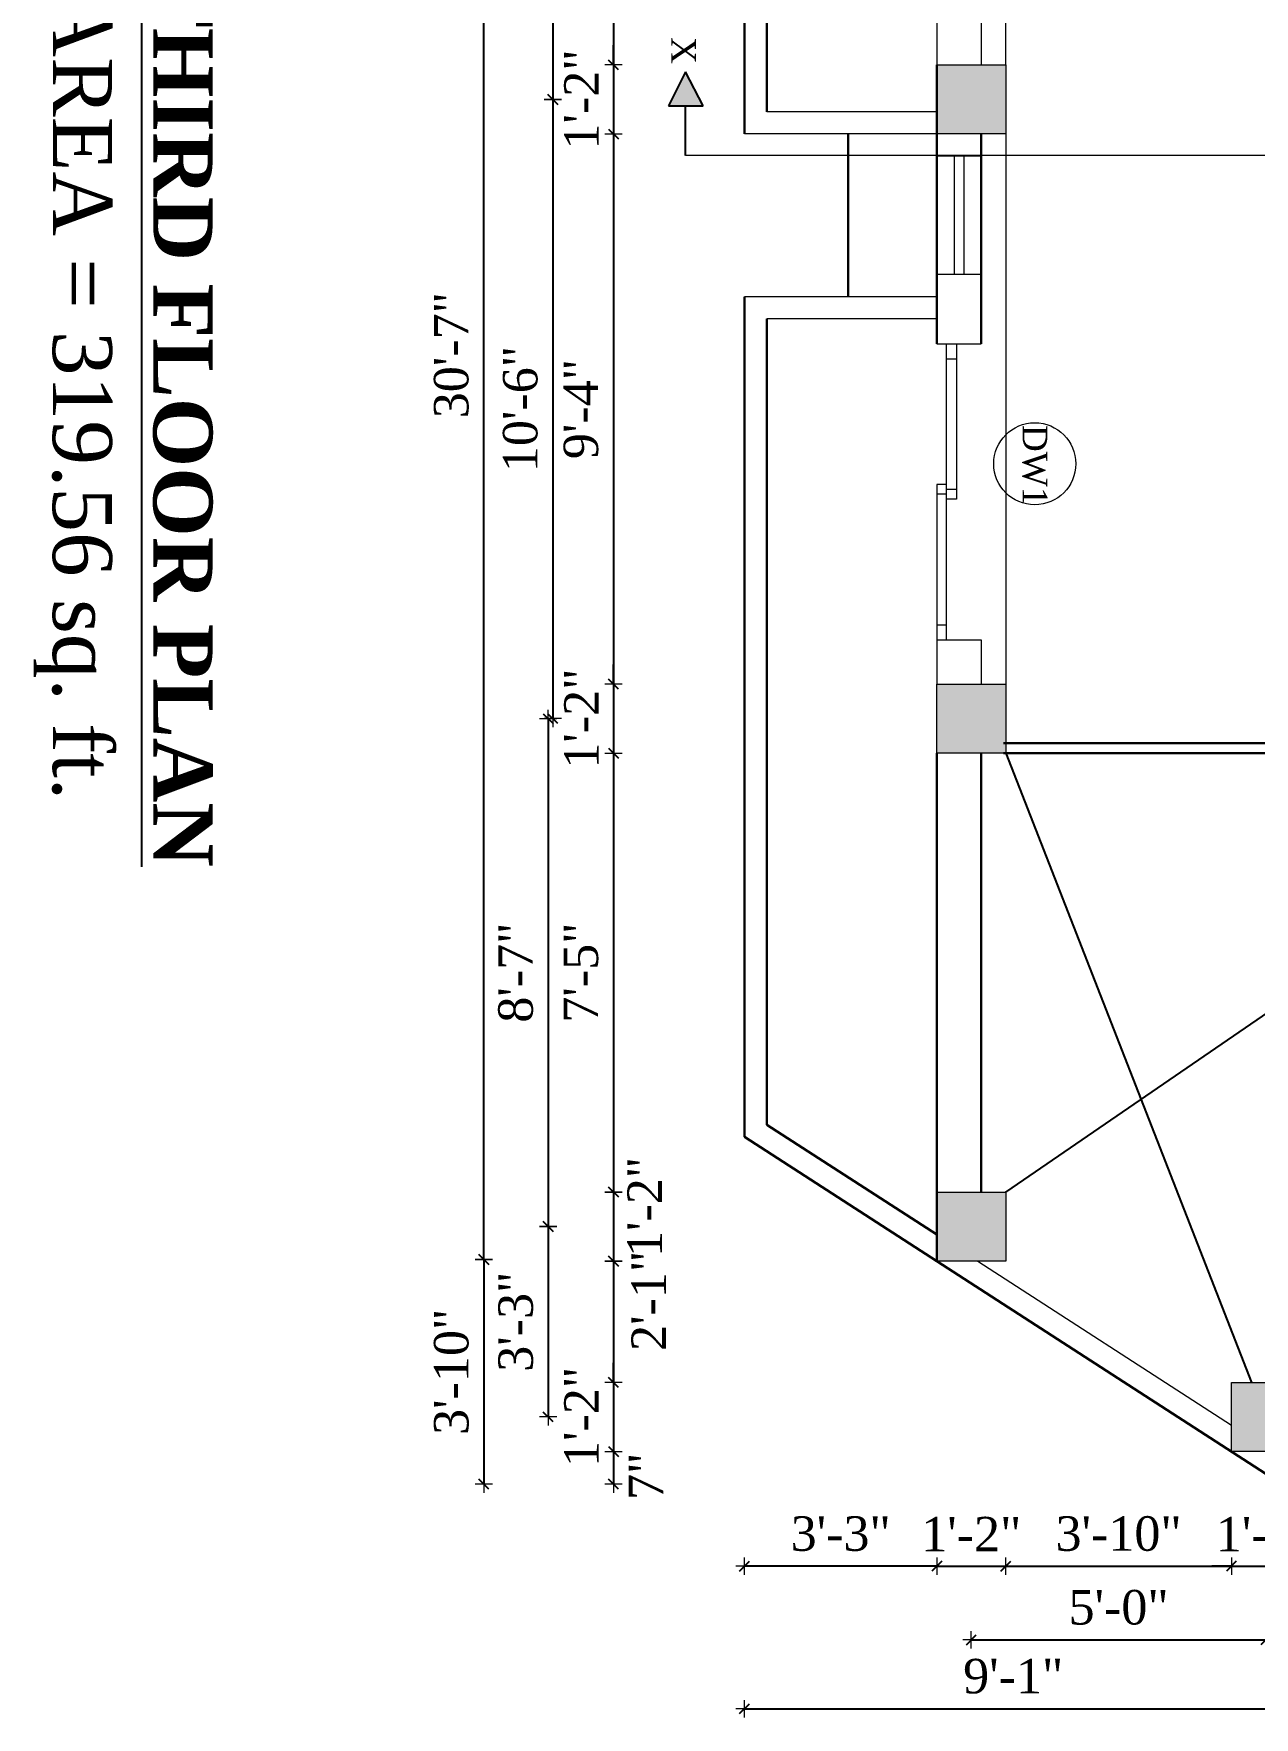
# Model space of a CAD drawing. Header units: inches. Extents: x 151827 to 346502, y -56182 to -23217.
# Drawn here: x 164321.6 to 164569.3, y -24859.9 to -24518.5 of the extents above; entities that cross this region are included whole.
import ezdxf

# ---------------------------------------------------------------- set-up
doc = ezdxf.new("R2010")
doc.units = ezdxf.units.IN
doc.header["$LTSCALE"] = 5
doc.header["$MEASUREMENT"] = 0
for name, color, linetype, lineweight in [('A-WALL', 7, 'Continuous', 9), ('Dimension', 7, 'Continuous', 18), ('Dw', 2, 'Continuous', 18)]:
    doc.layers.add(name, color=color, linetype=linetype, lineweight=lineweight)
doc.layers.add('dim line', color=7, linetype='Continuous', lineweight=15, true_color=0xfab2b2)
doc.layers.add('TEXT', color=6, linetype='Continuous')
doc.layers.add('WALL', color=7, linetype='Continuous')
doc.styles.add('ordinary', font='times.ttf')
doc.dimstyles.new('Copy of 96', dxfattribs={"dimtxt": 7, "dimasz": 4, "dimexe": 0.5, "dimexo": 0.5, "dimgap": 3, "dimtad": 1, "dimdec": 1, "dimzin": 11, "dimdsep": 46, "dimlunit": 4, "dimtxsty": 'ordinary', "dimblk": 'OBLIQUE', "dimcen": 0.09, "dimse1": 1, "dimse2": 1, "dimclrt": 6, "dimazin": 0, "dimtfac": 1, "dimtdec": 1, "dimtix": 1, "dimtmove": 2, "dimatfit": 3, "dimldrblk": 'leader', "dimfxl": 0.5, "dimfxlon": 1, "dimtolj": 1, "dimtzin": 0, "dimarcsym": 0})

# ---------------------------------------------------------------- blocks, each defined once
blk = doc.blocks.new('oblique')
at = {"color": 0, "lineweight": -2}
blk.add_line((0.25, 0.25), (-0.25, -0.25), dxfattribs=at)
at = {"layer": 'dim line', "lineweight": 9}
for p, q in [((-0.4375, 0), (0.4375, 0)), ((0, 0.4375), (0, -0.4375))]:
    blk.add_line(p, q, dxfattribs=at)
blk = doc.blocks.new('*D2054')
at = {"layer": 'A-WALL', "color": 0, "lineweight": -2, "ltscale": 5, "transparency": 16777216}
for p, q in [((164504.85, -24829.25), (164500.85, -24829.25)), ((164504.85, -24829.25), (164518.85, -24829.25)), ((164518.85, -24829.25), (164522.85, -24829.25))]:
    blk.add_line(p, q, dxfattribs=at)
at = {"layer": 'Defpoints', "color": 0, "ltscale": 5, "transparency": 16777216}
for p in [(164504.85, -24767.38), (164518.85, -24767.38), (164518.85, -24829.25)]:
    blk.add_point(p, dxfattribs=at)
at = {"layer": 'A-WALL', "color": 0, "lineweight": -2, "ltscale": 5, "transparency": 16777216, "xscale": 4, "yscale": 4, "zscale": 4}
blk.add_blockref('oblique', (164504.85, -24829.25), dxfattribs=at)
at = {"layer": 'A-WALL', "color": 0, "lineweight": -2, "ltscale": 5, "transparency": 16777216, "xscale": 4, "yscale": 4, "zscale": 4, "rotation": 180}
blk.add_blockref('oblique', (164518.85, -24829.25), dxfattribs=at)
at = {"layer": 'A-WALL', "color": 6, "ltscale": 5, "transparency": 16777216, "insert": (164511.85, -24822.75), "char_height": 7, "attachment_point": 5, "style": 'ordinary'}
blk.add_mtext('\\A1;1\'-2"', dxfattribs=at)
blk = doc.blocks.new('_OBLIQUE')
at = {"color": 0, "linetype": 'ByBlock'}
blk.add_line((-0.5, -0.5), (0.5, 0.5), dxfattribs=at)
blk = doc.blocks.new('leader')
at = {"layer": 'Dimension'}
for p, q in [((0, -4.328), (0, 4.328)), ((-4.424, 0), (4.424, 0))]:
    blk.add_line(p, q, dxfattribs=at)
blk = doc.blocks.new('*D2055')
at = {"layer": 'A-WALL', "color": 0, "lineweight": -2, "ltscale": 5, "transparency": 16777216}
blk.add_line((164518.85, -24829.25), (164564.62, -24829.25), dxfattribs=at)
at = {"layer": 'Defpoints', "color": 0, "ltscale": 5, "transparency": 16777216}
for p in [(164518.85, -24767.38), (164564.62, -24805.99), (164564.62, -24829.25)]:
    blk.add_point(p, dxfattribs=at)
at = {"layer": 'A-WALL', "color": 0, "lineweight": -2, "ltscale": 5, "transparency": 16777216, "xscale": 4, "yscale": 4, "zscale": 4, "rotation": 180}
blk.add_blockref('oblique', (164518.85, -24829.25), dxfattribs=at)
at = {"layer": 'A-WALL', "color": 0, "lineweight": -2, "ltscale": 5, "transparency": 16777216, "xscale": 4, "yscale": 4, "zscale": 4}
blk.add_blockref('oblique', (164564.62, -24829.25), dxfattribs=at)
at = {"layer": 'A-WALL', "color": 6, "ltscale": 5, "transparency": 16777216, "insert": (164541.74, -24822.69), "char_height": 7, "attachment_point": 5, "style": 'ordinary'}
blk.add_mtext('\\A1;3\'-10"', dxfattribs=at)
blk = doc.blocks.new('*D2056')
at = {"layer": 'A-WALL', "color": 0, "lineweight": -2, "ltscale": 5, "transparency": 16777216}
for p, q in [((164564.62, -24829.25), (164560.62, -24829.25)), ((164564.62, -24829.25), (164578.62, -24829.25)), ((164578.62, -24829.25), (164582.62, -24829.25))]:
    blk.add_line(p, q, dxfattribs=at)
at = {"layer": 'Defpoints', "color": 0, "ltscale": 5, "transparency": 16777216}
for p in [(164564.62, -24805.99), (164578.62, -24805.99), (164578.62, -24829.25)]:
    blk.add_point(p, dxfattribs=at)
at = {"layer": 'A-WALL', "color": 0, "lineweight": -2, "ltscale": 5, "transparency": 16777216, "xscale": 4, "yscale": 4, "zscale": 4}
blk.add_blockref('oblique', (164564.62, -24829.25), dxfattribs=at)
at = {"layer": 'A-WALL', "color": 0, "lineweight": -2, "ltscale": 5, "transparency": 16777216, "xscale": 4, "yscale": 4, "zscale": 4, "rotation": 180}
blk.add_blockref('oblique', (164578.62, -24829.25), dxfattribs=at)
at = {"layer": 'A-WALL', "color": 6, "ltscale": 5, "transparency": 16777216, "insert": (164571.62, -24822.75), "char_height": 7, "attachment_point": 5, "style": 'ordinary'}
blk.add_mtext('\\A1;1\'-2"', dxfattribs=at)
blk = doc.blocks.new('*D2061')
at = {"layer": 'A-WALL', "color": 0, "lineweight": -2, "ltscale": 5, "transparency": 16777216}
blk.add_line((164511.85, -24844.21), (164571.62, -24844.21), dxfattribs=at)
at = {"layer": 'Defpoints', "color": 0, "ltscale": 5, "transparency": 16777216}
for p in [(164511.85, -24760.38), (164571.62, -24798.99), (164571.62, -24844.21)]:
    blk.add_point(p, dxfattribs=at)
at = {"layer": 'A-WALL', "color": 0, "lineweight": -2, "ltscale": 5, "transparency": 16777216, "xscale": 4, "yscale": 4, "zscale": 4, "rotation": 180}
blk.add_blockref('oblique', (164511.85, -24844.21), dxfattribs=at)
at = {"layer": 'A-WALL', "color": 0, "lineweight": -2, "ltscale": 5, "transparency": 16777216, "xscale": 4, "yscale": 4, "zscale": 4}
blk.add_blockref('oblique', (164571.62, -24844.21), dxfattribs=at)
at = {"layer": 'A-WALL', "color": 6, "ltscale": 5, "transparency": 16777216, "insert": (164541.74, -24837.64), "char_height": 7, "attachment_point": 5, "style": 'ordinary'}
blk.add_mtext('\\A1;5\'-0"', dxfattribs=at)
blk = doc.blocks.new('*D2077')
at = {"layer": 'A-WALL', "color": 0, "lineweight": -2, "ltscale": 5, "transparency": 16777216}
blk.add_line((164465.85, -24858.16), (164574.85, -24858.16), dxfattribs=at)
at = {"layer": 'Defpoints', "color": 0, "ltscale": 5, "transparency": 16777216}
for p in [(164465.85, -24742.18), (164574.85, -24812.62), (164574.85, -24858.16)]:
    blk.add_point(p, dxfattribs=at)
at = {"layer": 'A-WALL', "color": 0, "lineweight": -2, "ltscale": 5, "transparency": 16777216, "xscale": 4, "yscale": 4, "zscale": 4, "rotation": 180}
blk.add_blockref('oblique', (164465.85, -24858.16), dxfattribs=at)
at = {"layer": 'A-WALL', "color": 0, "lineweight": -2, "ltscale": 5, "transparency": 16777216, "xscale": 4, "yscale": 4, "zscale": 4}
blk.add_blockref('oblique', (164574.85, -24858.16), dxfattribs=at)
at = {"layer": 'A-WALL', "color": 6, "ltscale": 5, "transparency": 16777216, "insert": (164520.35, -24851.59), "char_height": 7, "attachment_point": 5, "style": 'ordinary'}
blk.add_mtext('\\A1;9\'-1"', dxfattribs=at)
blk = doc.blocks.new('*D2080')
at = {"layer": 'A-WALL', "color": 0, "lineweight": -2, "ltscale": 5, "transparency": 16777216}
blk.add_line((164439.24, -24414.59), (164439.24, -24524.8), dxfattribs=at)
at = {"layer": 'Defpoints', "color": 0, "ltscale": 5, "transparency": 16777216}
for p in [(164504.85, -24414.59), (164439.24, -24524.8), (164504.85, -24524.8)]:
    blk.add_point(p, dxfattribs=at)
at = {"layer": 'A-WALL', "color": 0, "lineweight": -2, "ltscale": 5, "transparency": 16777216, "xscale": 4, "yscale": 4, "zscale": 4}
for p, rotation in [((164439.24, -24414.59), 90), ((164439.24, -24524.8), 270)]:
    blk.add_blockref('oblique', p, dxfattribs=dict(at, rotation=rotation))
at = {"layer": 'A-WALL', "color": 6, "ltscale": 5, "transparency": 16777216, "insert": (164432.67, -24469.7), "char_height": 7, "attachment_point": 5, "rotation": 90, "style": 'ordinary'}
blk.add_mtext('\\A1;9\'-2"', dxfattribs=at)
blk = doc.blocks.new('*D2081')
at = {"layer": 'A-WALL', "color": 0, "lineweight": -2, "ltscale": 5, "transparency": 16777216}
for p, q in [((164439.24, -24524.8), (164439.24, -24520.8)), ((164439.24, -24524.8), (164439.24, -24538.8)), ((164439.24, -24538.8), (164439.24, -24542.8))]:
    blk.add_line(p, q, dxfattribs=at)
at = {"layer": 'Defpoints', "color": 0, "ltscale": 5, "transparency": 16777216}
for p in [(164504.85, -24524.8), (164439.24, -24538.8), (164504.85, -24538.8)]:
    blk.add_point(p, dxfattribs=at)
at = {"layer": 'A-WALL', "color": 0, "lineweight": -2, "ltscale": 5, "transparency": 16777216, "xscale": 4, "yscale": 4, "zscale": 4}
for p, rotation in [((164439.24, -24524.8), 270), ((164439.24, -24538.8), 90)]:
    blk.add_blockref('oblique', p, dxfattribs=dict(at, rotation=rotation))
at = {"layer": 'A-WALL', "color": 6, "ltscale": 5, "transparency": 16777216, "insert": (164432.74, -24531.8), "char_height": 7, "attachment_point": 5, "rotation": 90, "style": 'ordinary'}
blk.add_mtext('\\A1;1\'-2"', dxfattribs=at)
blk = doc.blocks.new('*D2082')
at = {"layer": 'A-WALL', "color": 0, "lineweight": -2, "ltscale": 5, "transparency": 16777216}
blk.add_line((164439.24, -24538.8), (164439.24, -24650.37), dxfattribs=at)
at = {"layer": 'Defpoints', "color": 0, "ltscale": 5, "transparency": 16777216}
for p in [(164504.85, -24538.8), (164439.24, -24650.37), (164504.85, -24650.37)]:
    blk.add_point(p, dxfattribs=at)
at = {"layer": 'A-WALL', "color": 0, "lineweight": -2, "ltscale": 5, "transparency": 16777216, "xscale": 4, "yscale": 4, "zscale": 4}
for p, rotation in [((164439.24, -24538.8), 90), ((164439.24, -24650.37), 270)]:
    blk.add_blockref('oblique', p, dxfattribs=dict(at, rotation=rotation))
at = {"layer": 'A-WALL', "color": 6, "ltscale": 5, "transparency": 16777216, "insert": (164432.67, -24594.59), "char_height": 7, "attachment_point": 5, "rotation": 90, "style": 'ordinary'}
blk.add_mtext('\\A1;9\'-4"', dxfattribs=at)
blk = doc.blocks.new('*D2083')
at = {"layer": 'A-WALL', "color": 0, "lineweight": -2, "ltscale": 5, "transparency": 16777216}
for p, q in [((164439.24, -24650.37), (164439.24, -24646.37)), ((164439.24, -24650.37), (164439.24, -24664.37)), ((164439.24, -24664.37), (164439.24, -24668.37))]:
    blk.add_line(p, q, dxfattribs=at)
at = {"layer": 'Defpoints', "color": 0, "ltscale": 5, "transparency": 16777216}
for p in [(164504.85, -24650.37), (164439.24, -24664.37), (164504.85, -24664.37)]:
    blk.add_point(p, dxfattribs=at)
at = {"layer": 'A-WALL', "color": 0, "lineweight": -2, "ltscale": 5, "transparency": 16777216, "xscale": 4, "yscale": 4, "zscale": 4}
for p, rotation in [((164439.24, -24650.37), 270), ((164439.24, -24664.37), 90)]:
    blk.add_blockref('oblique', p, dxfattribs=dict(at, rotation=rotation))
at = {"layer": 'A-WALL', "color": 6, "ltscale": 5, "transparency": 16777216, "insert": (164432.74, -24657.37), "char_height": 7, "attachment_point": 5, "rotation": 90, "style": 'ordinary'}
blk.add_mtext('\\A1;1\'-2"', dxfattribs=at)
blk = doc.blocks.new('*D2084')
at = {"layer": 'A-WALL', "color": 0, "lineweight": -2, "ltscale": 5, "transparency": 16777216}
blk.add_line((164439.24, -24664.37), (164439.24, -24753.38), dxfattribs=at)
at = {"layer": 'Defpoints', "color": 0, "ltscale": 5, "transparency": 16777216}
for p in [(164504.85, -24664.37), (164439.24, -24753.38), (164504.85, -24753.38)]:
    blk.add_point(p, dxfattribs=at)
at = {"layer": 'A-WALL', "color": 0, "lineweight": -2, "ltscale": 5, "transparency": 16777216, "xscale": 4, "yscale": 4, "zscale": 4}
for p, rotation in [((164439.24, -24664.37), 90), ((164439.24, -24753.38), 270)]:
    blk.add_blockref('oblique', p, dxfattribs=dict(at, rotation=rotation))
at = {"layer": 'A-WALL', "color": 6, "ltscale": 5, "transparency": 16777216, "insert": (164432.67, -24708.88), "char_height": 7, "attachment_point": 5, "rotation": 90, "style": 'ordinary'}
blk.add_mtext('\\A1;7\'-5"', dxfattribs=at)
blk = doc.blocks.new('*D2085')
at = {"layer": 'A-WALL', "color": 0, "lineweight": -2, "ltscale": 5, "transparency": 16777216}
blk.add_line((164439.24, -24753.38), (164439.24, -24767.38), dxfattribs=at)
at = {"layer": 'Defpoints', "color": 0, "ltscale": 5, "transparency": 16777216}
for p in [(164504.85, -24753.38), (164439.24, -24767.38), (164504.85, -24767.38)]:
    blk.add_point(p, dxfattribs=at)
at = {"layer": 'A-WALL', "color": 0, "lineweight": -2, "ltscale": 5, "transparency": 16777216, "xscale": 4, "yscale": 4, "zscale": 4}
for p, rotation in [((164439.24, -24753.38), 90), ((164439.24, -24767.38), 270)]:
    blk.add_blockref('oblique', p, dxfattribs=dict(at, rotation=rotation))
at = {"layer": 'A-WALL', "color": 6, "ltscale": 5, "transparency": 16777216, "insert": (164445.56, -24756.41), "char_height": 7, "attachment_point": 5, "rotation": 90, "style": 'ordinary'}
blk.add_mtext('\\A1;1\'-2"', dxfattribs=at)
blk = doc.blocks.new('*D2086')
at = {"layer": 'A-WALL', "color": 0, "lineweight": -2, "ltscale": 5, "transparency": 16777216}
blk.add_line((164439.24, -24767.38), (164439.24, -24791.99), dxfattribs=at)
at = {"layer": 'Defpoints', "color": 0, "ltscale": 5, "transparency": 16777216}
for p in [(164504.85, -24767.38), (164439.24, -24791.99), (164564.62, -24791.99)]:
    blk.add_point(p, dxfattribs=at)
at = {"layer": 'A-WALL', "color": 0, "lineweight": -2, "ltscale": 5, "transparency": 16777216, "xscale": 4, "yscale": 4, "zscale": 4}
for p, rotation in [((164439.24, -24767.38), 90), ((164439.24, -24791.99), 270)]:
    blk.add_blockref('oblique', p, dxfattribs=dict(at, rotation=rotation))
at = {"layer": 'A-WALL', "color": 6, "ltscale": 5, "transparency": 16777216, "insert": (164446.38, -24775.45), "char_height": 7, "attachment_point": 5, "rotation": 90, "style": 'ordinary'}
blk.add_mtext('\\A1;2\'-1"', dxfattribs=at)
blk = doc.blocks.new('*D2087')
at = {"layer": 'A-WALL', "color": 0, "lineweight": -2, "ltscale": 5, "transparency": 16777216}
for p, q in [((164439.24, -24791.99), (164439.24, -24787.99)), ((164439.24, -24791.99), (164439.24, -24805.99)), ((164439.24, -24805.99), (164439.24, -24809.99))]:
    blk.add_line(p, q, dxfattribs=at)
at = {"layer": 'Defpoints', "color": 0, "ltscale": 5, "transparency": 16777216}
for p in [(164564.62, -24791.99), (164439.24, -24805.99), (164564.62, -24805.99)]:
    blk.add_point(p, dxfattribs=at)
at = {"layer": 'A-WALL', "color": 0, "lineweight": -2, "ltscale": 5, "transparency": 16777216, "xscale": 4, "yscale": 4, "zscale": 4}
for p, rotation in [((164439.24, -24791.99), 270), ((164439.24, -24805.99), 90)]:
    blk.add_blockref('oblique', p, dxfattribs=dict(at, rotation=rotation))
at = {"layer": 'A-WALL', "color": 6, "ltscale": 5, "transparency": 16777216, "insert": (164432.74, -24798.99), "char_height": 7, "attachment_point": 5, "rotation": 90, "style": 'ordinary'}
blk.add_mtext('\\A1;1\'-2"', dxfattribs=at)
blk = doc.blocks.new('*D2088')
at = {"layer": 'A-WALL', "color": 0, "lineweight": -2, "ltscale": 5, "transparency": 16777216}
blk.add_line((164439.24, -24805.99), (164439.24, -24812.62), dxfattribs=at)
at = {"layer": 'Defpoints', "color": 0, "ltscale": 5, "transparency": 16777216}
for p in [(164564.62, -24805.99), (164439.24, -24812.62), (164574.85, -24812.62)]:
    blk.add_point(p, dxfattribs=at)
at = {"layer": 'A-WALL', "color": 0, "lineweight": -2, "ltscale": 5, "transparency": 16777216, "xscale": 4, "yscale": 4, "zscale": 4}
for p, rotation in [((164439.24, -24805.99), 90), ((164439.24, -24812.62), 270)]:
    blk.add_blockref('oblique', p, dxfattribs=dict(at, rotation=rotation))
at = {"layer": 'A-WALL', "color": 6, "ltscale": 5, "transparency": 16777216, "insert": (164445.85, -24811.03), "char_height": 7, "attachment_point": 5, "rotation": 90, "style": 'ordinary'}
blk.add_mtext('\\A1;7"', dxfattribs=at)
blk = doc.blocks.new('*D2089')
at = {"layer": 'A-WALL', "color": 0, "lineweight": -2, "ltscale": 5, "transparency": 16777216}
blk.add_line((164426.93, -24407.59), (164426.93, -24531.8), dxfattribs=at)
at = {"layer": 'Defpoints', "color": 0, "ltscale": 5, "transparency": 16777216}
for p in [(164511.85, -24407.59), (164426.93, -24531.8), (164511.85, -24531.8)]:
    blk.add_point(p, dxfattribs=at)
at = {"layer": 'A-WALL', "color": 0, "lineweight": -2, "ltscale": 5, "transparency": 16777216, "xscale": 4, "yscale": 4, "zscale": 4}
for p, rotation in [((164426.93, -24407.59), 90), ((164426.93, -24531.8), 270)]:
    blk.add_blockref('oblique', p, dxfattribs=dict(at, rotation=rotation))
at = {"layer": 'A-WALL', "color": 6, "ltscale": 5, "transparency": 16777216, "insert": (164420.37, -24469.7), "char_height": 7, "attachment_point": 5, "rotation": 90, "style": 'ordinary'}
blk.add_mtext('\\A1;10\'-4"', dxfattribs=at)
blk = doc.blocks.new('*D2090')
at = {"layer": 'A-WALL', "color": 0, "lineweight": -2, "ltscale": 5, "transparency": 16777216}
blk.add_line((164426, -24657.37), (164426, -24760.38), dxfattribs=at)
at = {"layer": 'Defpoints', "color": 0, "ltscale": 5, "transparency": 16777216}
for p in [(164511.85, -24657.37), (164426, -24760.38), (164511.85, -24760.38)]:
    blk.add_point(p, dxfattribs=at)
at = {"layer": 'A-WALL', "color": 0, "lineweight": -2, "ltscale": 5, "transparency": 16777216, "xscale": 4, "yscale": 4, "zscale": 4}
for p, rotation in [((164426, -24657.37), 90), ((164426, -24760.38), 270)]:
    blk.add_blockref('oblique', p, dxfattribs=dict(at, rotation=rotation))
at = {"layer": 'A-WALL', "color": 6, "ltscale": 5, "transparency": 16777216, "insert": (164419.43, -24708.88), "char_height": 7, "attachment_point": 5, "rotation": 90, "style": 'ordinary'}
blk.add_mtext('\\A1;8\'-7"', dxfattribs=at)
blk = doc.blocks.new('*D2091')
at = {"layer": 'A-WALL', "color": 0, "lineweight": -2, "ltscale": 5, "transparency": 16777216}
blk.add_line((164426.93, -24531.8), (164426.93, -24657.37), dxfattribs=at)
at = {"layer": 'Defpoints', "color": 0, "ltscale": 5, "transparency": 16777216}
for p in [(164511.85, -24531.8), (164426.93, -24657.37), (164511.85, -24657.37)]:
    blk.add_point(p, dxfattribs=at)
at = {"layer": 'A-WALL', "color": 0, "lineweight": -2, "ltscale": 5, "transparency": 16777216, "xscale": 4, "yscale": 4, "zscale": 4}
for p, rotation in [((164426.93, -24531.8), 90), ((164426.93, -24657.37), 270)]:
    blk.add_blockref('oblique', p, dxfattribs=dict(at, rotation=rotation))
at = {"layer": 'A-WALL', "color": 6, "ltscale": 5, "transparency": 16777216, "insert": (164420.37, -24594.59), "char_height": 7, "attachment_point": 5, "rotation": 90, "style": 'ordinary'}
blk.add_mtext('\\A1;10\'-6"', dxfattribs=at)
blk = doc.blocks.new('*D2092')
at = {"layer": 'A-WALL', "color": 0, "lineweight": -2, "ltscale": 5, "transparency": 16777216}
blk.add_line((164426, -24760.38), (164426, -24798.99), dxfattribs=at)
at = {"layer": 'Defpoints', "color": 0, "ltscale": 5, "transparency": 16777216}
for p in [(164511.85, -24760.38), (164426, -24798.99), (164571.62, -24798.99)]:
    blk.add_point(p, dxfattribs=at)
at = {"layer": 'A-WALL', "color": 0, "lineweight": -2, "ltscale": 5, "transparency": 16777216, "xscale": 4, "yscale": 4, "zscale": 4}
for p, rotation in [((164426, -24760.38), 90), ((164426, -24798.99), 270)]:
    blk.add_blockref('oblique', p, dxfattribs=dict(at, rotation=rotation))
at = {"layer": 'A-WALL', "color": 6, "ltscale": 5, "transparency": 16777216, "insert": (164419.44, -24779.68), "char_height": 7, "attachment_point": 5, "rotation": 90, "style": 'ordinary'}
blk.add_mtext('\\A1;3\'-3"', dxfattribs=at)
blk = doc.blocks.new('*D2093')
at = {"layer": 'A-WALL', "color": 0, "lineweight": -2, "ltscale": 5, "transparency": 16777216}
blk.add_line((164412.94, -24767.06), (164412.94, -24400.26), dxfattribs=at)
at = {"layer": 'Defpoints', "color": 0, "ltscale": 5, "transparency": 16777216}
for p in [(164412.94, -24400.26), (164504.85, -24400.26), (164504.85, -24767.06)]:
    blk.add_point(p, dxfattribs=at)
at = {"layer": 'A-WALL', "color": 0, "lineweight": -2, "ltscale": 5, "transparency": 16777216, "xscale": 4, "yscale": 4, "zscale": 4}
for p, rotation in [((164412.94, -24400.26), 90), ((164412.94, -24767.06), 270)]:
    blk.add_blockref('oblique', p, dxfattribs=dict(at, rotation=rotation))
at = {"layer": 'A-WALL', "color": 6, "ltscale": 5, "transparency": 16777216, "insert": (164406.37, -24583.66), "char_height": 7, "attachment_point": 5, "rotation": 90, "style": 'ordinary'}
blk.add_mtext('\\A1;30\'-7"', dxfattribs=at)
blk = doc.blocks.new('*D2094')
at = {"layer": 'A-WALL', "color": 0, "lineweight": -2, "ltscale": 5, "transparency": 16777216}
blk.add_line((164412.94, -24767.06), (164412.94, -24812.62), dxfattribs=at)
at = {"layer": 'Defpoints', "color": 0, "ltscale": 5, "transparency": 16777216}
for p in [(164504.85, -24767.06), (164412.94, -24812.62), (164574.85, -24812.62)]:
    blk.add_point(p, dxfattribs=at)
at = {"layer": 'A-WALL', "color": 0, "lineweight": -2, "ltscale": 5, "transparency": 16777216, "xscale": 4, "yscale": 4, "zscale": 4}
for p, rotation in [((164412.94, -24767.06), 90), ((164412.94, -24812.62), 270)]:
    blk.add_blockref('oblique', p, dxfattribs=dict(at, rotation=rotation))
at = {"layer": 'A-WALL', "color": 6, "ltscale": 5, "transparency": 16777216, "insert": (164406.38, -24789.84), "char_height": 7, "attachment_point": 5, "rotation": 90, "style": 'ordinary'}
blk.add_mtext('\\A1;3\'-10"', dxfattribs=at)
blk = doc.blocks.new('*D2152')
at = {"layer": 'A-WALL', "color": 0, "lineweight": -2, "ltscale": 5, "transparency": 16777216}
blk.add_line((164504.85, -24829.25), (164465.85, -24829.25), dxfattribs=at)
at = {"layer": 'Defpoints', "color": 0, "ltscale": 5, "transparency": 16777216}
for p in [(164465.85, -24742.18), (164504.85, -24767.38), (164465.85, -24829.25)]:
    blk.add_point(p, dxfattribs=at)
at = {"layer": 'A-WALL', "color": 0, "lineweight": -2, "ltscale": 5, "transparency": 16777216, "xscale": 4, "yscale": 4, "zscale": 4, "rotation": 180}
blk.add_blockref('oblique', (164465.85, -24829.25), dxfattribs=at)
at = {"layer": 'A-WALL', "color": 0, "lineweight": -2, "ltscale": 5, "transparency": 16777216, "xscale": 4, "yscale": 4, "zscale": 4}
blk.add_blockref('oblique', (164504.85, -24829.25), dxfattribs=at)
at = {"layer": 'A-WALL', "color": 6, "ltscale": 5, "transparency": 16777216, "insert": (164485.35, -24822.69), "char_height": 7, "attachment_point": 5, "style": 'ordinary'}
blk.add_mtext('\\A1;3\'-3"', dxfattribs=at)

msp = doc.modelspace()

# ---------------------------------------------------------------- hatches: boundary and pattern name
at = {"ltscale": 5}
msp.add_hatch(color=256, dxfattribs=at).paths.add_polyline_path([(164450.42, -24533.09), (164457.43, -24533.09), (164453.85, -24526.21)])
at = {"layer": 'WALL', "linetype": 'ByBlock', "ltscale": 5, "true_color": 0xf8991e}
h = msp.add_hatch(color=30, dxfattribs=at)
h.dxf.hatch_style = 1
h.paths.add_polyline_path([(164518.85, -24524.8), (164504.85, -24524.8), (164504.85, -24538.8), (164518.85, -24538.8)])
h = msp.add_hatch(color=30, dxfattribs=at)
h.dxf.hatch_style = 1
h.paths.add_polyline_path([(164518.85, -24650.37), (164504.85, -24650.37), (164504.85, -24664.37), (164518.85, -24664.37)])
h = msp.add_hatch(color=30, dxfattribs=at)
h.dxf.hatch_style = 1
h.paths.add_polyline_path([(164518.85, -24753.38), (164504.85, -24753.38), (164504.85, -24767.38), (164518.85, -24767.38)])
h = msp.add_hatch(color=30, dxfattribs=at)
h.dxf.hatch_style = 1
h.paths.add_polyline_path([(164578.62, -24791.99), (164564.62, -24791.99), (164564.62, -24805.99), (164578.62, -24805.99)])

# ---------------------------------------------------------------- linework, layer by layer
at = {"ltscale": 5}
for p, q in [((164453.85, -24526.21, -72.71), (164450.42, -24533.09, -72.71)), ((164457.43, -24533.09, -72.71), (164453.85, -24526.21, -72.71)), ((164450.42, -24533.09, -72.71), (164457.43, -24533.09, -72.71)), ((164453.85, -24543.19, -72.71), (164453.85, -24533.09, -72.71))]:
    msp.add_line(p, q, dxfattribs=at)
at = {"layer": 'A-WALL', "lineweight": 30}
for p, q in [((164465.85, -24538.8, -72.71), (164465.85, -24399.34, -72.71)), ((164470.35, -24534.3, -72.71), (164470.35, -24403.95, -72.71)), ((164504.85, -24581.37, -72.71), (164504.85, -24524.8, -72.71)), ((164486.85, -24571.8, -72.71), (164486.85, -24538.8, -72.71)), ((164513.85, -24581.37, -72.71), (164513.85, -24538.8, -72.71)), ((164465.85, -24742.18, -72.71), (164465.85, -24571.8, -72.71)), ((164470.35, -24739.73, -72.71), (164470.35, -24576.3, -72.71)), ((164645.13, -24662.37, -72.71), (164518.35, -24662.37, -72.71)), ((164504.85, -24767.38, -72.71), (164504.85, -24664.37, -72.71)), ((164513.85, -24753.38, -72.71), (164513.85, -24664.37, -72.71)), ((164645.13, -24664.37, -72.71), (164518.35, -24664.37, -72.71)), ((164504.85, -24762.02, -72.71), (164470.35, -24739.73, -72.71)), ((164504.85, -24767.38, -72.71), (164465.85, -24742.18, -72.71)), ((164574.85, -24812.62, -72.71), (164504.85, -24767.38, -72.71))]:
    msp.add_line(p, q, dxfattribs=at)
at = {"layer": 'A-WALL', "ltscale": 5}
for p, q in [((164518.85, -24524.8, -72.71), (164518.85, -24414.59, -72.71)), ((164504.85, -24515.8, -72.71), (164504.85, -24524.8, -72.71)), ((164513.85, -24515.8, -72.71), (164513.85, -24524.8, -72.71)), ((164504.85, -24534.3, -72.71), (164470.35, -24534.3, -72.71)), ((164504.85, -24538.8, -72.71), (164465.85, -24538.8, -72.71)), ((164518.85, -24538.8, -72.71), (164518.85, -24650.37, -72.71)), ((164742.41, -24543.19, -72.71), (164453.85, -24543.19, -72.71)), ((164513.85, -24543.3, -72.71), (164504.85, -24543.3, -72.71)), ((164513.85, -24567.3, -72.71), (164504.85, -24567.3, -72.71)), ((164504.85, -24571.8, -72.71), (164465.85, -24571.8, -72.71)), ((164504.85, -24576.3, -72.71), (164470.35, -24576.3, -72.71)), ((164504.85, -24581.37, -72.71), (164513.85, -24581.37, -72.71)), ((164506.85, -24641.37, -72.71), (164506.85, -24581.37, -72.71)), ((164508.85, -24581.37, -72.71), (164508.85, -24612.87, -72.71)), ((164506.85, -24584.37, -72.71), (164508.85, -24584.37, -72.71)), ((164504.85, -24609.87, -72.71), (164504.85, -24641.37, -72.71)), ((164506.85, -24609.87, -72.71), (164504.85, -24609.87, -72.71)), ((164506.85, -24612.87, -72.71), (164506.85, -24609.87, -72.71)), ((164508.85, -24610.87, -72.71), (164506.85, -24610.87, -72.71)), ((164506.85, -24611.87, -72.71), (164504.85, -24611.87, -72.71)), ((164508.85, -24612.87, -72.71), (164506.85, -24612.87, -72.71)), ((164504.85, -24638.37, -72.71), (164506.85, -24638.37, -72.71)), ((164504.85, -24641.37, -72.71), (164504.85, -24650.37, -72.71)), ((164504.85, -24641.37, -72.71), (164513.85, -24641.37, -72.71)), ((164513.85, -24641.37, -72.71), (164513.85, -24650.37, -72.71))]:
    msp.add_line(p, q, dxfattribs=at)
at = {"layer": 'A-WALL', "ltscale": 5, "elevation": -72.71}
for points in [[(164518.85, -24524.8), (164518.85, -24538.8), (164504.85, -24538.8), (164504.85, -24524.8)], [(164518.85, -24650.37), (164518.85, -24664.37), (164504.85, -24664.37), (164504.85, -24650.37)], [(164518.85, -24753.38), (164518.85, -24767.38), (164504.85, -24767.38), (164504.85, -24753.38)], [(164578.62, -24791.99), (164578.62, -24805.99), (164564.62, -24805.99), (164564.62, -24791.99)]]:
    msp.add_lwpolyline(points, close=True, dxfattribs=at)
msp.add_lwpolyline([(164513.85, -24664.37), (164513.85, -24664.37), (164513.85, -24753.38), (164518.85, -24753.38), (164518.85, -24767.38), (164513.14, -24767.38), (164564.62, -24800.65), (164564.62, -24791.99), (164578.62, -24791.99), (164578.62, -24796.88), (164653.95, -24664.37), (164645.13, -24664.37)], dxfattribs=at)
at = {"layer": 'A-WALL', "ltscale": 5}
msp.add_circle((164524.72, -24605.69, -72.71), 8.32, dxfattribs=at)
at = {"layer": 'Dw', "color": 3}
for p, q in [((164508.35, -24543.3, -72.71), (164508.35, -24567.3, -72.71)), ((164510.35, -24543.3, -72.71), (164510.35, -24567.3, -72.71))]:
    msp.add_line(p, q, dxfattribs=at)
at = {"layer": 'WALL', "color": 30, "linetype": 'ByBlock', "ltscale": 5, "true_color": 0xf8991e}
for p, q in [((164518.85, -24753.38, -72.71), (164648.78, -24664.37, -72.71)), ((164518.85, -24664.37, -72.71), (164568.68, -24791.99, -72.71))]:
    msp.add_line(p, q, dxfattribs=at)

# ---------------------------------------------------------------- texts
at = {"layer": 'TEXT', "style": 'ordinary'}
for s, p in [('X', (164450.97, -24519.14, -72.71)), ('DW1', (164522.28, -24597.79, -72.71))]:
    msp.add_text(s, height=5, rotation=270, dxfattribs=at).set_placement(p)
at = {"layer": 'TEXT', "char_height": 12, "width": 219.8151, "attachment_point": 8, "rotation": 270, "style": 'ordinary'}
for s, insert in [('{\\fTimes New Roman|b1|i0|c0|p18;\\LTHIRD FLOOR PLAN}', (164345.73, -24596.32, -72.71)), ('AREA = 319.56 sq. ft.', (164321.61, -24592.01, -72.71))]:
    msp.add_mtext(s, dxfattribs=dict(at, insert=insert))

# ---------------------------------------------------------------- dimensions: what is measured, and where the dimension line sits
at = {"layer": 'A-WALL', "ltscale": 5}
for base, p1, p2, picture, middle in [((164412.94, -24400.26, -72.71), (164504.85, -24767.06, -72.71), (164504.85, -24400.26, -72.71), '*D2093', (164406.37, -24583.66, -72.71)), ((164426.93, -24531.8, -72.71), (164511.85, -24407.59, -72.71), (164511.85, -24531.8, -72.71), '*D2089', (164420.37, -24469.7, -72.71)), ((164439.24, -24524.8, -72.71), (164504.85, -24414.59, -72.71), (164504.85, -24524.8, -72.71), '*D2080', (164432.67, -24469.7, -72.71)), ((164439.24, -24538.8, -72.71), (164504.85, -24524.8, -72.71), (164504.85, -24538.8, -72.71), '*D2081', (164432.74, -24531.8, -72.71)), ((164426.93, -24657.37, -72.71), (164511.85, -24531.8, -72.71), (164511.85, -24657.37, -72.71), '*D2091', (164420.37, -24594.59, -72.71)), ((164439.24, -24650.37, -72.71), (164504.85, -24538.8, -72.71), (164504.85, -24650.37, -72.71), '*D2082', (164432.67, -24594.59, -72.71)), ((164439.24, -24664.37, -72.71), (164504.85, -24650.37, -72.71), (164504.85, -24664.37, -72.71), '*D2083', (164432.74, -24657.37, -72.71)), ((164426, -24760.38, -72.71), (164511.85, -24657.37, -72.71), (164511.85, -24760.38, -72.71), '*D2090', (164419.43, -24708.88, -72.71)), ((164439.24, -24753.38, -72.71), (164504.85, -24664.37, -72.71), (164504.85, -24753.38, -72.71), '*D2084', (164432.67, -24708.88, -72.71)), ((164426, -24798.99, -72.71), (164511.85, -24760.38, -72.71), (164571.62, -24798.99, -72.71), '*D2092', (164419.44, -24779.68, -72.71)), ((164412.94, -24812.62, -72.71), (164504.85, -24767.06, -72.71), (164574.85, -24812.62, -72.71), '*D2094', (164406.38, -24789.84, -72.71)), ((164439.24, -24805.99, -72.71), (164564.62, -24791.99, -72.71), (164564.62, -24805.99, -72.71), '*D2087', (164432.74, -24798.99, -72.71))]:
    dim = msp.add_linear_dim(base=base, p1=p1, p2=p2, angle=270, dimstyle='Copy of 96', override={"dimdec": 0, "dimblk": 'oblique', "dimtdec": 0, "dimarcsym": 1}, dxfattribs=at)
    dim.commit()
    dim.dimension.update_dxf_attribs({"geometry": picture, "text_midpoint": middle})
for base, p1, p2, picture, middle in [((164574.85, -24858.16, -72.71), (164465.85, -24742.18, -72.71), (164574.85, -24812.62, -72.71), '*D2077', (164520.35, -24851.59, -72.71)), ((164465.85, -24829.25, -72.71), (164504.85, -24767.38, -72.71), (164465.85, -24742.18, -72.71), '*D2152', (164485.35, -24822.69, -72.71)), ((164571.62, -24844.21, -72.71), (164511.85, -24760.38, -72.71), (164571.62, -24798.99, -72.71), '*D2061', (164541.74, -24837.64, -72.71)), ((164518.85, -24829.25, -72.71), (164504.85, -24767.38, -72.71), (164518.85, -24767.38, -72.71), '*D2054', (164511.85, -24822.75, -72.71)), ((164564.62, -24829.25, -72.71), (164518.85, -24767.38, -72.71), (164564.62, -24805.99, -72.71), '*D2055', (164541.74, -24822.69, -72.71)), ((164578.62, -24829.25, -72.71), (164564.62, -24805.99, -72.71), (164578.62, -24805.99, -72.71), '*D2056', (164571.62, -24822.75, -72.71))]:
    dim = msp.add_linear_dim(base=base, p1=p1, p2=p2, dimstyle='Copy of 96', override={"dimdec": 0, "dimblk": 'oblique', "dimtdec": 0, "dimarcsym": 1}, dxfattribs=at)
    dim.commit()
    dim.dimension.update_dxf_attribs({"geometry": picture, "text_midpoint": middle})
for base, p1, p2, picture, middle in [((164439.24, -24767.38, -72.71), (164504.85, -24753.38, -72.71), (164504.85, -24767.38, -72.71), '*D2085', (164445.56, -24756.41, -72.71)), ((164439.24, -24791.99, -72.71), (164504.85, -24767.38, -72.71), (164564.62, -24791.99, -72.71), '*D2086', (164446.38, -24775.45, -72.71)), ((164439.24, -24812.62, -72.71), (164564.62, -24805.99, -72.71), (164574.85, -24812.62, -72.71), '*D2088', (164445.85, -24811.03, -72.71))]:
    dim = msp.add_linear_dim(base=base, p1=p1, p2=p2, angle=270, dimstyle='Copy of 96', override={"dimdec": 0, "dimblk": 'oblique', "dimtdec": 0, "dimarcsym": 1}, dxfattribs=at)
    dim.commit()
    dim.dimension.update_dxf_attribs({"geometry": picture, "text_midpoint": middle, "dimtype": 160})

doc.saveas('drawing.dxf')
